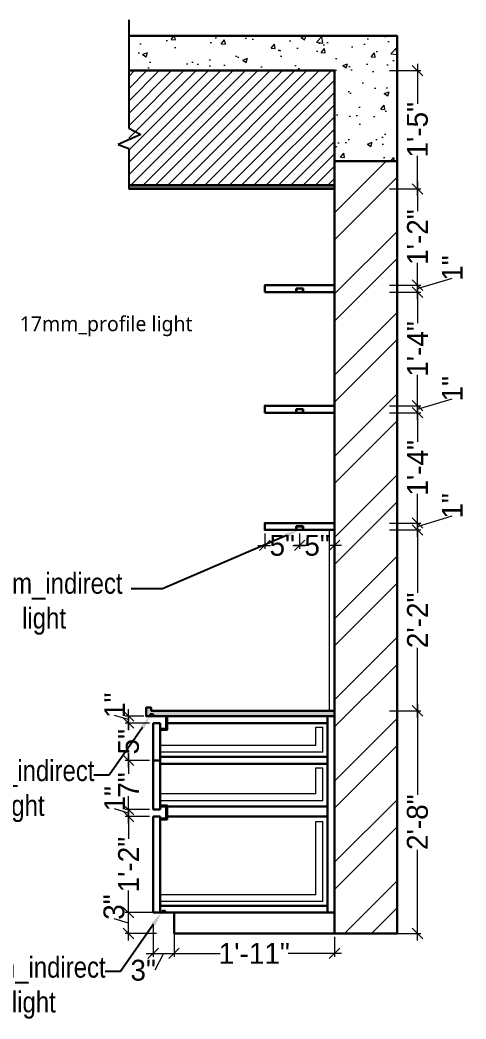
# Model space of a CAD drawing. Header units: millimetres. Extents: x 56222 to 3066687, y -650199 to -121287.
# Drawn here: x 139995.7 to 140059.7, y -185325.5 to -185182 of the extents above; entities that cross this region are included whole.
import ezdxf
from ezdxf import colors
from ezdxf.entities.mleader import LeaderData, LeaderLine
from ezdxf.math import Vec2, Vec3

# ---------------------------------------------------------------- set-up
doc = ezdxf.new("R2010")
doc.units = ezdxf.units.MM
doc.header["$MEASUREMENT"] = 0
doc.header["$PDMODE"] = 35
doc.linetypes.add('DASHED', pattern=[0.75, 0.5, -0.25])
doc.layers.get('Defpoints').update_dxf_attribs({"color": 220})
for name, color, linetype, lineweight in [('FURNITURE', 32, 'Continuous', 9), ('furniture dimensions', 1, 'DASHED', 0), ('GF FALSE CEILING', 6, 'Continuous', 35), ('hatch-wall', 8, 'Continuous', 9), ('SECTION ( SLAB PLine )', 104, 'Continuous', 30), ('Text', 7, 'Continuous', 15), ('wall', 7, 'Continuous', 30), ('XX~SLAB ( BEAM )~ ( DIM )', 7, 'Continuous', 9)]:
    doc.layers.add(name, color=color, linetype=linetype, lineweight=lineweight)
doc.styles.add('century g', font='GOTHIC.TTF')
doc.styles.get("Standard").update_dxf_attribs({"font": 'arial.ttf', "height": 6})
doc.styles.add('style4', font='ARIALN.TTF')
doc.dimstyles.new('Archana', dxfattribs={"dimtxt": 2, "dimasz": 0.75, "dimexe": 0.5, "dimexo": 0.5, "dimgap": 0, "dimtad": 0, "dimzin": 0, "dimdsep": 46, "dimlunit": 4, "dimtxsty": 'century g', "dimblk": 'OBLIQUE', "dimcen": 0, "dimdle": 1, "dimclrd": 256, "dimclre": 256, "dimclrt": 256, "dimadec": 0, "dimazin": 0, "dimtfac": 1, "dimtofl": 0, "dimtmove": 1, "dimatfit": 3, "dimfxl": 1, "dimfxlon": 1, "dimtolj": 1, "dimtzin": 0, "dimlwd": -1, "dimlwe": -1, "dimarcsym": 0})

# ---------------------------------------------------------------- blocks, each defined once
blk = doc.blocks.new('_Oblique')
at = {"layer": 'wall', "color": 0, "lineweight": -2}
blk.add_line((-0.5, -0.5), (0.5, 0.5), dxfattribs=at)
blk = doc.blocks.new('*D370')
at = {"layer": 'Defpoints', "color": 0, "linetype": 'Continuous', "lineweight": 30, "transparency": 16777216}
for p in [(140040.85, -185281.26), (140052.77, -185281.26), (140040.85, -185313.26)]:
    blk.add_point(p, dxfattribs=at)
at = {"layer": 'furniture dimensions', "color": 5, "linetype": 'Continuous', "transparency": 16777216}
for p, q in [((140052.77, -185280.26), (140052.77, -185293.31)), ((140048.77, -185281.26), (140053.27, -185281.26)), ((140052.77, -185314.26), (140052.77, -185301.22))]:
    blk.add_line(p, q, dxfattribs=at)
at = {"layer": 'furniture dimensions', "color": 5, "linetype": 'ByBlock', "transparency": 16777216}
blk.add_line((140048.77, -185313.26), (140053.27, -185313.26), dxfattribs=at)
at = {"layer": 'furniture dimensions', "color": 5, "linetype": 'Continuous', "transparency": 16777216, "xscale": 1.5, "yscale": 1.5, "zscale": 1.5}
for p, rotation in [((140052.77, -185281.26), 90), ((140052.77, -185313.26), 270)]:
    blk.add_blockref('_Oblique', p, dxfattribs=dict(at, rotation=rotation))
at = {"layer": 'furniture dimensions', "linetype": 'Continuous', "lineweight": 0, "transparency": 16777216, "insert": (140052.77, -185297.26), "char_height": 3, "attachment_point": 5, "rotation": 90, "style": 'century g'}
blk.add_mtext('\\A1;2\'-8"', dxfattribs=at)
blk = doc.blocks.new('*D371')
at = {"layer": 'Defpoints', "color": 0, "linetype": 'Continuous', "lineweight": 30, "transparency": 16777216}
for p in [(140040.85, -185255.26), (140052.77, -185255.26), (140040.85, -185281.26)]:
    blk.add_point(p, dxfattribs=at)
at = {"layer": 'furniture dimensions', "color": 5, "linetype": 'Continuous', "transparency": 16777216}
for p, q in [((140052.77, -185254.26), (140052.77, -185264.31)), ((140048.77, -185255.26), (140053.27, -185255.26)), ((140052.77, -185282.26), (140052.77, -185272.22))]:
    blk.add_line(p, q, dxfattribs=at)
at = {"layer": 'furniture dimensions', "color": 5, "linetype": 'ByBlock', "transparency": 16777216}
blk.add_line((140048.77, -185281.26), (140053.27, -185281.26), dxfattribs=at)
at = {"layer": 'furniture dimensions', "color": 5, "linetype": 'Continuous', "transparency": 16777216, "xscale": 1.5, "yscale": 1.5, "zscale": 1.5}
for p, rotation in [((140052.77, -185255.26), 90), ((140052.77, -185281.26), 270)]:
    blk.add_blockref('_Oblique', p, dxfattribs=dict(at, rotation=rotation))
at = {"layer": 'furniture dimensions', "linetype": 'Continuous', "lineweight": 0, "transparency": 16777216, "insert": (140052.77, -185268.26), "char_height": 3, "attachment_point": 5, "rotation": 90, "style": 'century g'}
blk.add_mtext('\\A1;2\'-2"', dxfattribs=at)
blk = doc.blocks.new('*D372')
at = {"layer": 'Defpoints', "color": 0, "linetype": 'Continuous', "lineweight": 30, "transparency": 16777216}
for p in [(140040.85, -185238.42), (140052.77, -185238.42), (140040.85, -185254.27)]:
    blk.add_point(p, dxfattribs=at)
at = {"layer": 'furniture dimensions', "color": 5, "linetype": 'Continuous', "transparency": 16777216}
for p, q in [((140048.77, -185238.42), (140053.27, -185238.42)), ((140052.77, -185237.42), (140052.77, -185242.62)), ((140052.77, -185255.27), (140052.77, -185250.07))]:
    blk.add_line(p, q, dxfattribs=at)
at = {"layer": 'furniture dimensions', "color": 5, "linetype": 'ByBlock', "transparency": 16777216}
blk.add_line((140048.77, -185254.27), (140053.27, -185254.27), dxfattribs=at)
at = {"layer": 'furniture dimensions', "color": 5, "linetype": 'Continuous', "transparency": 16777216, "xscale": 1.5, "yscale": 1.5, "zscale": 1.5}
for p, rotation in [((140052.77, -185238.42), 90), ((140052.77, -185254.27), 270)]:
    blk.add_blockref('_Oblique', p, dxfattribs=dict(at, rotation=rotation))
at = {"layer": 'furniture dimensions', "linetype": 'Continuous', "lineweight": 0, "transparency": 16777216, "insert": (140052.77, -185246.34), "char_height": 3, "attachment_point": 5, "rotation": 90, "style": 'century g'}
blk.add_mtext('\\A1;1\'-4"', dxfattribs=at)
blk = doc.blocks.new('*D367')
at = {"layer": 'Defpoints', "color": 0, "linetype": 'Continuous', "lineweight": 30, "transparency": 16777216}
for p in [(140039.85, -185237.42), (140039.85, -185238.42), (140052.77, -185237.42)]:
    blk.add_point(p, dxfattribs=at)
at = {"layer": 'furniture dimensions', "color": 5, "linetype": 'Continuous', "transparency": 16777216}
for p, q in [((140052.77, -185239.42), (140052.77, -185236.42)), ((140052.77, -185237.92), (140057.77, -185236.42)), ((140048.77, -185237.42), (140053.27, -185237.42))]:
    blk.add_line(p, q, dxfattribs=at)
at = {"layer": 'furniture dimensions', "color": 5, "linetype": 'ByBlock', "transparency": 16777216}
blk.add_line((140048.77, -185238.42), (140053.27, -185238.42), dxfattribs=at)
at = {"layer": 'furniture dimensions', "color": 5, "linetype": 'Continuous', "transparency": 16777216, "xscale": 1.5, "yscale": 1.5, "zscale": 1.5}
for p, rotation in [((140052.77, -185237.42), 90), ((140052.77, -185238.42), 270)]:
    blk.add_blockref('_Oblique', p, dxfattribs=dict(at, rotation=rotation))
at = {"layer": 'furniture dimensions', "linetype": 'Continuous', "lineweight": 0, "transparency": 16777216, "insert": (140057.77, -185234.97), "char_height": 3, "attachment_point": 5, "rotation": 90, "style": 'century g'}
blk.add_mtext('\\A1;1"', dxfattribs=at)
blk = doc.blocks.new('*D368')
at = {"layer": 'Defpoints', "color": 0, "linetype": 'Continuous', "lineweight": 30, "transparency": 16777216}
for p in [(140039.85, -185221.09), (140052.77, -185221.09), (140039.85, -185237.42)]:
    blk.add_point(p, dxfattribs=at)
at = {"layer": 'furniture dimensions', "color": 5, "linetype": 'Continuous', "transparency": 16777216}
for p, q in [((140048.77, -185221.09), (140053.27, -185221.09)), ((140052.77, -185220.09), (140052.77, -185225.54)), ((140052.77, -185238.42), (140052.77, -185232.98))]:
    blk.add_line(p, q, dxfattribs=at)
at = {"layer": 'furniture dimensions', "color": 5, "linetype": 'ByBlock', "transparency": 16777216}
blk.add_line((140048.77, -185237.42), (140053.27, -185237.42), dxfattribs=at)
at = {"layer": 'furniture dimensions', "color": 5, "linetype": 'Continuous', "transparency": 16777216, "xscale": 1.5, "yscale": 1.5, "zscale": 1.5}
for p, rotation in [((140052.77, -185221.09), 90), ((140052.77, -185237.42), 270)]:
    blk.add_blockref('_Oblique', p, dxfattribs=dict(at, rotation=rotation))
at = {"layer": 'furniture dimensions', "linetype": 'Continuous', "lineweight": 0, "transparency": 16777216, "insert": (140052.77, -185229.26), "char_height": 3, "attachment_point": 5, "rotation": 90, "style": 'century g'}
blk.add_mtext('\\A1;1\'-4"', dxfattribs=at)
blk = doc.blocks.new('*D369')
at = {"layer": 'Defpoints', "color": 0, "linetype": 'Continuous', "lineweight": 30, "transparency": 16777216}
for p in [(140040.85, -185189.26), (140052.77, -185189.26), (140040.85, -185206.26)]:
    blk.add_point(p, dxfattribs=at)
at = {"layer": 'furniture dimensions', "color": 5, "linetype": 'Continuous', "transparency": 16777216}
for p, q in [((140052.77, -185188.26), (140052.77, -185194.04)), ((140048.77, -185189.26), (140053.27, -185189.26)), ((140052.77, -185207.26), (140052.77, -185201.49))]:
    blk.add_line(p, q, dxfattribs=at)
at = {"layer": 'furniture dimensions', "color": 5, "linetype": 'ByBlock', "transparency": 16777216}
blk.add_line((140048.77, -185206.26), (140053.27, -185206.26), dxfattribs=at)
at = {"layer": 'furniture dimensions', "color": 5, "linetype": 'Continuous', "transparency": 16777216, "xscale": 1.5, "yscale": 1.5, "zscale": 1.5}
for p, rotation in [((140052.77, -185189.26), 90), ((140052.77, -185206.26), 270)]:
    blk.add_blockref('_Oblique', p, dxfattribs=dict(at, rotation=rotation))
at = {"layer": 'furniture dimensions', "linetype": 'Continuous', "lineweight": 0, "transparency": 16777216, "insert": (140052.77, -185197.76), "char_height": 3, "attachment_point": 5, "rotation": 90, "style": 'century g'}
blk.add_mtext('\\A1;1\'-5"', dxfattribs=at)
blk = doc.blocks.new('*D373')
at = {"layer": 'Defpoints', "color": 0, "linetype": 'Continuous', "lineweight": 30, "transparency": 16777216}
for p in [(140011.28, -185310.26), (140017.81, -185310.26), (140017.81, -185313.26)]:
    blk.add_point(p, dxfattribs=at)
at = {"layer": 'furniture dimensions', "color": 5, "linetype": 'Continuous', "transparency": 16777216}
for p, q in [((140015.28, -185310.26), (140010.78, -185310.26)), ((140011.28, -185314.26), (140011.28, -185309.26)), ((140011.28, -185311.76), (140009.2, -185311.14))]:
    blk.add_line(p, q, dxfattribs=at)
at = {"layer": 'furniture dimensions', "color": 5, "linetype": 'ByBlock', "transparency": 16777216}
blk.add_line((140015.28, -185313.26), (140010.78, -185313.26), dxfattribs=at)
at = {"layer": 'furniture dimensions', "color": 5, "linetype": 'Continuous', "transparency": 16777216, "xscale": 1.5, "yscale": 1.5, "zscale": 1.5}
for p, rotation in [((140011.28, -185310.26), 90), ((140011.28, -185313.26), 270)]:
    blk.add_blockref('_Oblique', p, dxfattribs=dict(at, rotation=rotation))
at = {"layer": 'furniture dimensions', "linetype": 'Continuous', "lineweight": 0, "transparency": 16777216, "insert": (140009.2, -185309.46), "char_height": 3, "attachment_point": 5, "rotation": 90, "style": 'century g'}
blk.add_mtext('\\A1;3"', dxfattribs=at)
blk = doc.blocks.new('*D374')
at = {"layer": 'Defpoints', "color": 0, "linetype": 'Continuous', "lineweight": 30, "transparency": 16777216}
for p in [(140011.28, -185296.45), (140014.81, -185296.45), (140014.81, -185310.26)]:
    blk.add_point(p, dxfattribs=at)
at = {"layer": 'furniture dimensions', "color": 5, "linetype": 'Continuous', "transparency": 16777216}
for p, q in [((140011.28, -185295.45), (140011.28, -185299.64)), ((140014.31, -185296.45), (140010.78, -185296.45)), ((140011.28, -185311.26), (140011.28, -185307.08))]:
    blk.add_line(p, q, dxfattribs=at)
at = {"layer": 'furniture dimensions', "color": 5, "linetype": 'ByBlock', "transparency": 16777216}
blk.add_line((140014.31, -185310.26), (140010.78, -185310.26), dxfattribs=at)
at = {"layer": 'furniture dimensions', "color": 5, "linetype": 'Continuous', "transparency": 16777216, "xscale": 1.5, "yscale": 1.5, "zscale": 1.5}
for p, rotation in [((140011.28, -185296.45), 90), ((140011.28, -185310.26), 270)]:
    blk.add_blockref('_Oblique', p, dxfattribs=dict(at, rotation=rotation))
at = {"layer": 'furniture dimensions', "linetype": 'Continuous', "lineweight": 0, "transparency": 16777216, "insert": (140011.28, -185303.36), "char_height": 3, "attachment_point": 5, "rotation": 90, "style": 'century g'}
blk.add_mtext('\\A1;1\'-2"', dxfattribs=at)
blk = doc.blocks.new('*D375')
at = {"layer": 'Defpoints', "color": 0, "linetype": 'Continuous', "lineweight": 30, "transparency": 16777216}
for p in [(140011.28, -185295.45), (140014.81, -185295.45), (140014.81, -185296.45)]:
    blk.add_point(p, dxfattribs=at)
at = {"layer": 'furniture dimensions', "color": 5, "linetype": 'Continuous', "transparency": 16777216}
for p, q in [((140011.28, -185297.45), (140011.28, -185294.45)), ((140011.28, -185295.95), (140009.28, -185295.35)), ((140014.31, -185295.45), (140010.78, -185295.45))]:
    blk.add_line(p, q, dxfattribs=at)
at = {"layer": 'furniture dimensions', "color": 5, "linetype": 'ByBlock', "transparency": 16777216}
blk.add_line((140014.31, -185296.45), (140010.78, -185296.45), dxfattribs=at)
at = {"layer": 'furniture dimensions', "color": 5, "linetype": 'Continuous', "transparency": 16777216, "xscale": 1.5, "yscale": 1.5, "zscale": 1.5}
for p, rotation in [((140011.28, -185295.45), 90), ((140011.28, -185296.45), 270)]:
    blk.add_blockref('_Oblique', p, dxfattribs=dict(at, rotation=rotation))
at = {"layer": 'furniture dimensions', "linetype": 'Continuous', "lineweight": 0, "transparency": 16777216, "insert": (140009.28, -185293.9), "char_height": 3, "attachment_point": 5, "rotation": 90, "style": 'century g'}
blk.add_mtext('\\A1;1"', dxfattribs=at)
blk = doc.blocks.new('*D376')
at = {"layer": 'Defpoints', "color": 0, "linetype": 'Continuous', "lineweight": 30, "transparency": 16777216}
for p in [(140011.28, -185288.38), (140014.81, -185288.38), (140014.81, -185295.45)]:
    blk.add_point(p, dxfattribs=at)
at = {"layer": 'furniture dimensions', "color": 5, "linetype": 'Continuous', "transparency": 16777216}
for p, q in [((140011.28, -185287.38), (140011.28, -185290.31)), ((140014.31, -185288.38), (140010.78, -185288.38)), ((140011.28, -185296.45), (140011.28, -185293.52))]:
    blk.add_line(p, q, dxfattribs=at)
at = {"layer": 'furniture dimensions', "color": 5, "linetype": 'ByBlock', "transparency": 16777216}
blk.add_line((140014.31, -185295.45), (140010.78, -185295.45), dxfattribs=at)
at = {"layer": 'furniture dimensions', "color": 5, "linetype": 'Continuous', "transparency": 16777216, "xscale": 1.5, "yscale": 1.5, "zscale": 1.5}
for p, rotation in [((140011.28, -185288.38), 90), ((140011.28, -185295.45), 270)]:
    blk.add_blockref('_Oblique', p, dxfattribs=dict(at, rotation=rotation))
at = {"layer": 'furniture dimensions', "linetype": 'Continuous', "lineweight": 0, "transparency": 16777216, "insert": (140011.28, -185291.92), "char_height": 3, "attachment_point": 5, "rotation": 90, "style": 'century g'}
blk.add_mtext('\\A1;7"', dxfattribs=at)
blk = doc.blocks.new('*D377')
at = {"layer": 'Defpoints', "color": 0, "linetype": 'Continuous', "lineweight": 30, "transparency": 16777216}
for p in [(140011.28, -185283.01), (140014.81, -185283.01), (140014.81, -185288.38)]:
    blk.add_point(p, dxfattribs=at)
at = {"layer": 'furniture dimensions', "color": 5, "linetype": 'Continuous', "transparency": 16777216}
for p, q in [((140014.31, -185283.01), (140010.78, -185283.01)), ((140011.28, -185282.01), (140011.28, -185284.03)), ((140011.28, -185289.38), (140011.28, -185287.36))]:
    blk.add_line(p, q, dxfattribs=at)
at = {"layer": 'furniture dimensions', "color": 5, "linetype": 'ByBlock', "transparency": 16777216}
blk.add_line((140014.31, -185288.38), (140010.78, -185288.38), dxfattribs=at)
at = {"layer": 'furniture dimensions', "color": 5, "linetype": 'Continuous', "transparency": 16777216, "xscale": 1.5, "yscale": 1.5, "zscale": 1.5}
for p, rotation in [((140011.28, -185283.01), 90), ((140011.28, -185288.38), 270)]:
    blk.add_blockref('_Oblique', p, dxfattribs=dict(at, rotation=rotation))
at = {"layer": 'furniture dimensions', "linetype": 'Continuous', "lineweight": 0, "transparency": 16777216, "insert": (140011.28, -185285.7), "char_height": 3, "attachment_point": 5, "rotation": 90, "style": 'century g'}
blk.add_mtext('\\A1;5"', dxfattribs=at)
blk = doc.blocks.new('*D378')
at = {"layer": 'Defpoints', "color": 0, "linetype": 'Continuous', "lineweight": 30, "transparency": 16777216}
for p in [(140011.28, -185282.01), (140013.99, -185282.01), (140014.81, -185283.01)]:
    blk.add_point(p, dxfattribs=at)
at = {"layer": 'furniture dimensions', "color": 5, "linetype": 'Continuous', "transparency": 16777216}
for p, q in [((140011.28, -185284.01), (140011.28, -185281.01)), ((140011.28, -185282.51), (140009.28, -185281.91)), ((140013.49, -185282.01), (140010.78, -185282.01))]:
    blk.add_line(p, q, dxfattribs=at)
at = {"layer": 'furniture dimensions', "color": 5, "linetype": 'ByBlock', "transparency": 16777216}
blk.add_line((140014.31, -185283.01), (140010.78, -185283.01), dxfattribs=at)
at = {"layer": 'furniture dimensions', "color": 5, "linetype": 'Continuous', "transparency": 16777216, "xscale": 1.5, "yscale": 1.5, "zscale": 1.5}
for p, rotation in [((140011.28, -185282.01), 90), ((140011.28, -185283.01), 270)]:
    blk.add_blockref('_Oblique', p, dxfattribs=dict(at, rotation=rotation))
at = {"layer": 'furniture dimensions', "linetype": 'Continuous', "lineweight": 0, "transparency": 16777216, "insert": (140009.28, -185280.46), "char_height": 3, "attachment_point": 5, "rotation": 90, "style": 'century g'}
blk.add_mtext('\\A1;1"', dxfattribs=at)
blk = doc.blocks.new('*D393')
at = {"layer": 'Defpoints', "color": 0, "linetype": 'Continuous', "lineweight": 30, "transparency": 16777216}
for p in [(140030.85, -185255.26), (140035.85, -185255.26), (140035.85, -185257.49)]:
    blk.add_point(p, dxfattribs=at)
at = {"layer": 'furniture dimensions', "color": 5, "linetype": 'ByBlock', "transparency": 16777216}
blk.add_line((140030.85, -185255.76), (140030.85, -185257.99), dxfattribs=at)
at = {"layer": 'furniture dimensions', "color": 5, "linetype": 'Continuous', "transparency": 16777216}
for p, q in [((140035.85, -185255.76), (140035.85, -185257.99)), ((140029.85, -185257.49), (140031.68, -185257.49)), ((140036.85, -185257.49), (140035.02, -185257.49))]:
    blk.add_line(p, q, dxfattribs=at)
at = {"layer": 'furniture dimensions', "color": 5, "linetype": 'Continuous', "transparency": 16777216, "xscale": 1.5, "yscale": 1.5, "zscale": 1.5, "rotation": 180}
blk.add_blockref('_Oblique', (140030.85, -185257.49), dxfattribs=at)
at = {"layer": 'furniture dimensions', "color": 5, "linetype": 'Continuous', "transparency": 16777216, "xscale": 1.5, "yscale": 1.5, "zscale": 1.5}
blk.add_blockref('_Oblique', (140035.85, -185257.49), dxfattribs=at)
at = {"layer": 'furniture dimensions', "linetype": 'Continuous', "lineweight": 0, "transparency": 16777216, "insert": (140033.35, -185257.49), "char_height": 3, "attachment_point": 5, "style": 'century g'}
blk.add_mtext('\\A1;5"', dxfattribs=at)
blk = doc.blocks.new('*D394')
at = {"layer": 'Defpoints', "color": 0, "linetype": 'Continuous', "lineweight": 30, "transparency": 16777216}
for p in [(140035.85, -185255.26), (140040.85, -185255.26), (140040.85, -185257.49)]:
    blk.add_point(p, dxfattribs=at)
at = {"layer": 'furniture dimensions', "color": 5, "linetype": 'ByBlock', "transparency": 16777216}
blk.add_line((140035.85, -185255.76), (140035.85, -185257.99), dxfattribs=at)
at = {"layer": 'furniture dimensions', "color": 5, "linetype": 'Continuous', "transparency": 16777216}
for p, q in [((140040.85, -185255.76), (140040.85, -185257.99)), ((140034.85, -185257.49), (140036.68, -185257.49)), ((140041.85, -185257.49), (140040.02, -185257.49))]:
    blk.add_line(p, q, dxfattribs=at)
at = {"layer": 'furniture dimensions', "color": 5, "linetype": 'Continuous', "transparency": 16777216, "xscale": 1.5, "yscale": 1.5, "zscale": 1.5, "rotation": 180}
blk.add_blockref('_Oblique', (140035.85, -185257.49), dxfattribs=at)
at = {"layer": 'furniture dimensions', "color": 5, "linetype": 'Continuous', "transparency": 16777216, "xscale": 1.5, "yscale": 1.5, "zscale": 1.5}
blk.add_blockref('_Oblique', (140040.85, -185257.49), dxfattribs=at)
at = {"layer": 'furniture dimensions', "linetype": 'Continuous', "lineweight": 0, "transparency": 16777216, "insert": (140038.35, -185257.49), "char_height": 3, "attachment_point": 5, "style": 'century g'}
blk.add_mtext('\\A1;5"', dxfattribs=at)
blk = doc.blocks.new('*D514')
at = {"layer": 'Defpoints', "color": 0, "linetype": 'Continuous', "lineweight": 30, "transparency": 16777216}
for p in [(140039.85, -185220.09), (140039.85, -185221.09), (140052.77, -185220.09)]:
    blk.add_point(p, dxfattribs=at)
at = {"layer": 'furniture dimensions', "color": 5, "linetype": 'Continuous', "transparency": 16777216}
for p, q in [((140052.77, -185222.09), (140052.77, -185219.09)), ((140052.77, -185220.59), (140057.77, -185219.09)), ((140048.77, -185220.09), (140053.27, -185220.09))]:
    blk.add_line(p, q, dxfattribs=at)
at = {"layer": 'furniture dimensions', "color": 5, "linetype": 'ByBlock', "transparency": 16777216}
blk.add_line((140048.77, -185221.09), (140053.27, -185221.09), dxfattribs=at)
at = {"layer": 'furniture dimensions', "color": 5, "linetype": 'Continuous', "transparency": 16777216, "xscale": 1.5, "yscale": 1.5, "zscale": 1.5}
for p, rotation in [((140052.77, -185220.09), 90), ((140052.77, -185221.09), 270)]:
    blk.add_blockref('_Oblique', p, dxfattribs=dict(at, rotation=rotation))
at = {"layer": 'furniture dimensions', "linetype": 'Continuous', "lineweight": 0, "transparency": 16777216, "insert": (140057.77, -185217.63), "char_height": 3, "attachment_point": 5, "rotation": 90, "style": 'century g'}
blk.add_mtext('\\A1;1"', dxfattribs=at)
blk = doc.blocks.new('*D515')
at = {"layer": 'Defpoints', "color": 0, "linetype": 'Continuous', "lineweight": 30, "transparency": 16777216}
for p in [(140040.85, -185206.26), (140052.77, -185206.26), (140040.85, -185220.09)]:
    blk.add_point(p, dxfattribs=at)
at = {"layer": 'furniture dimensions', "color": 5, "linetype": 'Continuous', "transparency": 16777216}
for p, q in [((140052.77, -185205.26), (140052.77, -185209.46)), ((140048.77, -185206.26), (140053.27, -185206.26)), ((140052.77, -185221.09), (140052.77, -185216.9))]:
    blk.add_line(p, q, dxfattribs=at)
at = {"layer": 'furniture dimensions', "color": 5, "linetype": 'ByBlock', "transparency": 16777216}
blk.add_line((140048.77, -185220.09), (140053.27, -185220.09), dxfattribs=at)
at = {"layer": 'furniture dimensions', "color": 5, "linetype": 'Continuous', "transparency": 16777216, "xscale": 1.5, "yscale": 1.5, "zscale": 1.5}
for p, rotation in [((140052.77, -185206.26), 90), ((140052.77, -185220.09), 270)]:
    blk.add_blockref('_Oblique', p, dxfattribs=dict(at, rotation=rotation))
at = {"layer": 'furniture dimensions', "linetype": 'Continuous', "lineweight": 0, "transparency": 16777216, "insert": (140052.77, -185213.18), "char_height": 3, "attachment_point": 5, "rotation": 90, "style": 'century g'}
blk.add_mtext('\\A1;1\'-2"', dxfattribs=at)
blk = doc.blocks.new('*D516')
at = {"layer": 'Defpoints', "color": 0, "linetype": 'Continuous', "lineweight": 30, "transparency": 16777216}
for p in [(140040.85, -185254.27), (140052.77, -185254.27), (140040.85, -185255.26)]:
    blk.add_point(p, dxfattribs=at)
at = {"layer": 'furniture dimensions', "color": 5, "linetype": 'Continuous', "transparency": 16777216}
for p, q in [((140048.77, -185254.27), (140053.27, -185254.27)), ((140052.77, -185254.76), (140057.77, -185253.26)), ((140052.77, -185256.26), (140052.77, -185253.27))]:
    blk.add_line(p, q, dxfattribs=at)
at = {"layer": 'furniture dimensions', "color": 5, "linetype": 'ByBlock', "transparency": 16777216}
blk.add_line((140048.77, -185255.26), (140053.27, -185255.26), dxfattribs=at)
at = {"layer": 'furniture dimensions', "color": 5, "linetype": 'Continuous', "transparency": 16777216, "xscale": 1.5, "yscale": 1.5, "zscale": 1.5}
for p, rotation in [((140052.77, -185254.27), 90), ((140052.77, -185255.26), 270)]:
    blk.add_blockref('_Oblique', p, dxfattribs=dict(at, rotation=rotation))
at = {"layer": 'furniture dimensions', "linetype": 'Continuous', "lineweight": 0, "transparency": 16777216, "insert": (140057.77, -185251.81), "char_height": 3, "attachment_point": 5, "rotation": 90, "style": 'century g'}
blk.add_mtext('\\A1;1"', dxfattribs=at)
blk = doc.blocks.new('*D517')
at = {"layer": 'Defpoints', "color": 0, "linetype": 'Continuous', "lineweight": 30, "transparency": 16777216}
for p in [(140014.81, -185310.26), (140017.81, -185310.26), (140017.81, -185316.11)]:
    blk.add_point(p, dxfattribs=at)
at = {"layer": 'furniture dimensions', "color": 5, "linetype": 'ByBlock', "transparency": 16777216}
blk.add_line((140014.81, -185312.11), (140014.81, -185316.61), dxfattribs=at)
at = {"layer": 'furniture dimensions', "color": 5, "linetype": 'Continuous', "transparency": 16777216}
for p, q in [((140017.81, -185312.11), (140017.81, -185316.61)), ((140013.81, -185316.11), (140018.81, -185316.11)), ((140016.31, -185316.11), (140015.06, -185318.55))]:
    blk.add_line(p, q, dxfattribs=at)
at = {"layer": 'furniture dimensions', "color": 5, "linetype": 'Continuous', "transparency": 16777216, "xscale": 1.5, "yscale": 1.5, "zscale": 1.5, "rotation": 180}
blk.add_blockref('_Oblique', (140014.81, -185316.11), dxfattribs=at)
at = {"layer": 'furniture dimensions', "color": 5, "linetype": 'Continuous', "transparency": 16777216, "xscale": 1.5, "yscale": 1.5, "zscale": 1.5}
blk.add_blockref('_Oblique', (140017.81, -185316.11), dxfattribs=at)
at = {"layer": 'furniture dimensions', "linetype": 'Continuous', "lineweight": 0, "transparency": 16777216, "insert": (140013.38, -185318.55), "char_height": 3, "attachment_point": 5, "style": 'century g'}
blk.add_mtext('\\A1;3"', dxfattribs=at)
blk = doc.blocks.new('*D518')
at = {"layer": 'Defpoints', "color": 0, "linetype": 'Continuous', "lineweight": 30, "transparency": 16777216}
for p in [(140017.81, -185313.26), (140040.85, -185313.26), (140040.85, -185316.11)]:
    blk.add_point(p, dxfattribs=at)
at = {"layer": 'furniture dimensions', "color": 5, "linetype": 'ByBlock', "transparency": 16777216}
blk.add_line((140017.81, -185313.76), (140017.81, -185316.61), dxfattribs=at)
at = {"layer": 'furniture dimensions', "color": 5, "linetype": 'Continuous', "transparency": 16777216}
for p, q in [((140040.85, -185313.76), (140040.85, -185316.61)), ((140016.81, -185316.11), (140024.45, -185316.11)), ((140041.85, -185316.11), (140034.2, -185316.11))]:
    blk.add_line(p, q, dxfattribs=at)
at = {"layer": 'furniture dimensions', "color": 5, "linetype": 'Continuous', "transparency": 16777216, "xscale": 1.5, "yscale": 1.5, "zscale": 1.5, "rotation": 180}
blk.add_blockref('_Oblique', (140017.81, -185316.11), dxfattribs=at)
at = {"layer": 'furniture dimensions', "color": 5, "linetype": 'Continuous', "transparency": 16777216, "xscale": 1.5, "yscale": 1.5, "zscale": 1.5}
blk.add_blockref('_Oblique', (140040.85, -185316.11), dxfattribs=at)
at = {"layer": 'furniture dimensions', "linetype": 'Continuous', "lineweight": 0, "transparency": 16777216, "insert": (140029.33, -185316.11), "char_height": 3, "attachment_point": 5, "style": 'century g'}
blk.add_mtext('\\A1;1\'-11"', dxfattribs=at)

msp = doc.modelspace()

# ---------------------------------------------------------------- hatches: boundary and pattern name
at = {"layer": 'FURNITURE', "lineweight": 20, "true_color": 0x636466}
h = msp.add_hatch(dxfattribs=at)
h.set_pattern_fill('AR-CONC', color=251)
h.set_pattern_definition([(50, (10862.9624, -203738.9746), (7.17260183, -0.62752135), [0.75, -8.25]), (355, (10862.9624, -203738.975), (-1.38751334, 7.52192134), [0.6, -6.6]), (100.4514445, (10863.56, -203739.027), (5.78508847, 6.8943999), [0.6374019, -7.0114211]), (46.1842, (10862.962, -203736.975), (10.6724133, -1.6551928), [1.125, -12.375]), (96.6356355, (10863.852, -203737.113), (9.34661946, 9.741186), [0.9561034, -10.5171376]), (351.184164, (10862.962, -203736.975), (9.34661945, 9.741186), [0.9, -9.9]), (21, (10863.9624, -203737.4746), (5.96907052, -4.0261889), [0.75, -8.25]), (326, (10863.9624, -203737.475), (2.4331533, 7.25150045), [0.6, -6.6]), (71.451445, (10864.46, -203737.81), (8.40222377, 3.22531153), [0.6374019, -7.0114211]), (37.5, (10862.9624, -203738.9746), (0.121598553, 3.32893854), [0, -6.52, 0, -6.7, 0, -6.625]), (7.5, (10862.9624, -203738.9746), (2.63069537, 3.94411712), [0, -3.82, 0, -6.37, 0, -2.525]), (327.5, (10860.7324, -203738.9746), (5.33822436, -0.22554872), [0, -2.5, 0, -7.8, 0, -10.35]), (317.5, (10859.7324, -203738.9746), (5.8318617, 1.00104982), [0, -3.25, 0, -5.18, 0, -7.35])])
h.paths.add_polyline_path([(139892.32, -185216.26), (139896.85, -185216.26), (139896.85, -185216.3)])
h.paths.add_polyline_path([(140011.3, -185189.26), (140011.29, -185184.26), (140049.85, -185184.26), (140049.85, -185202.26), (140040.85, -185202.26), (140040.86, -185189.27)])
at = {"layer": 'furniture dimensions', "lineweight": 30, "true_color": 0x939598}
h = msp.add_hatch(color=252, dxfattribs=at)
h.dxf.hatch_style = 1
edge = h.paths.add_edge_path()
edge.add_line((140040.85, -185281.26), (140014.53, -185281.26))
edge.add_line((140014.53, -185281.26), (140014.53, -185280.86))
edge.add_arc((140014.43, -185280.86), 0.1, 0, 90.1704)
edge.add_line((140014.43, -185280.76), (140013.91, -185280.76))
edge.add_arc((140013.91, -185280.86), 0.1, 90.4247, 180)
edge.add_line((140013.81, -185280.86), (140013.81, -185282.01))
edge.add_line((140013.81, -185282.01), (140014.06, -185282.01))
edge.add_line((140014.06, -185282.01), (140014.19, -185282.01))
edge.add_line((140014.19, -185282.01), (140014.39, -185282.01))
edge.add_line((140014.39, -185282.01), (140014.39, -185281.75))
edge.add_line((140014.39, -185281.75), (140014.82, -185281.75))
edge.add_line((140014.82, -185281.75), (140014.82, -185282.01))
edge.add_line((140014.82, -185282.01), (140015.76, -185282.01))
edge.add_line((140015.76, -185282.01), (140040.85, -185282.01))
edge.add_line((140040.85, -185282.01), (140040.85, -185281.26))
at = {"layer": 'GF FALSE CEILING', "lineweight": 9}
h = msp.add_hatch(dxfattribs=at)
h.set_pattern_fill('ANSI31', color=256, scale=10)
h.set_pattern_definition([(45, (12053.254, -202132.3956), (-0.883883476, 0.883883476), [])])
h.paths.add_polyline_path([(140011.31, -185189.26), (140040.85, -185189.26), (140040.85, -185205.76), (140011.31, -185205.76)])
at = {"layer": 'hatch-wall', "lineweight": 0}
h = msp.add_hatch(dxfattribs=at)
h.set_pattern_fill('ANSI32', color=256, scale=22)
h.set_pattern_definition([(45, (-14.556, -553.528), (-5.83363094, 5.83363094), []), (45, (-10.667, -553.528), (-5.83363094, 5.83363094), [])])
h.paths.add_polyline_path([(140040.85, -185202.26), (140049.85, -185202.26), (140049.85, -185313.26), (140040.85, -185313.26)])

# ---------------------------------------------------------------- linework, layer by layer
at = {"layer": 'FURNITURE', "linetype": 'ByBlock', "lineweight": -3}
for p, q in [((140011.31, -185181.98, 0.13), (140011.31, -185197.51, 0.13)), ((140013.04, -185198.42, 0.13), (140009.8, -185199.88, 0.13)), ((140011.31, -185197.51, 0.13), (140013.04, -185198.42, 0.13)), ((140009.8, -185199.88, 0.13), (140011.31, -185200.45, 0.13)), ((140011.31, -185200.45, 0.13), (140011.31, -185206.26, 0.13)), ((140040.85, -185207.26, 0.13), (140040.85, -185211.27, 0.13))]:
    msp.add_line(p, q, dxfattribs=at)
at = {"layer": 'FURNITURE'}
for p, q in [((140040.85, -185209.26, 0.13), (140040.85, -185247.26, 0.13)), ((140038.18, -185286.22, 0.13), (140038.18, -185283.62, 0.13)), ((140038.18, -185283.62, 0.13), (140039.18, -185283.62, 0.13)), ((140039.18, -185287.22, 0.13), (140039.18, -185283.62, 0.13)), ((140038.18, -185286.22, 0.13), (140015.81, -185286.22, 0.13)), ((140039.18, -185287.22, 0.13), (140015.81, -185287.22, 0.13)), ((140038.18, -185293.2, 0.13), (140038.18, -185289.46, 0.13)), ((140038.18, -185289.46, 0.13), (140039.18, -185289.46, 0.13)), ((140039.18, -185294.2, 0.13), (140039.18, -185289.46, 0.13)), ((140038.18, -185293.2, 0.13), (140015.81, -185293.2, 0.13)), ((140039.18, -185294.2, 0.13), (140015.81, -185294.2, 0.13)), ((140038.18, -185307.68, 0.13), (140038.18, -185297.16, 0.13)), ((140038.18, -185297.16, 0.13), (140039.18, -185297.16, 0.13)), ((140038.18, -185297.16, 0.13), (140039.18, -185297.16, 0.13)), ((140038.18, -185297.16, 0.13), (140039.18, -185297.16, 0.13)), ((140039.18, -185308.68, 0.13), (140039.18, -185297.16, 0.13)), ((140038.18, -185307.68, 0.13), (140015.81, -185307.68, 0.13)), ((140039.18, -185308.68, 0.13), (140015.81, -185308.68, 0.13))]:
    msp.add_line(p, q, dxfattribs=at)
at = {"layer": 'FURNITURE', "lineweight": 30}
for p, q in [((140035.35, -185220.56, 0.13), (140036.35, -185220.56, 0.13)), ((140035.35, -185220.56, 0.13), (140035.35, -185221.09, 0.13)), ((140036.35, -185220.56, 0.13), (140036.35, -185221.09, 0.13)), ((140035.35, -185237.89, 0.13), (140036.35, -185237.89, 0.13)), ((140035.35, -185237.89, 0.13), (140035.35, -185238.42, 0.13)), ((140036.35, -185237.89, 0.13), (140036.35, -185238.42, 0.13)), ((140035.35, -185254.73, 0.13), (140036.35, -185254.73, 0.13)), ((140035.35, -185254.73, 0.13), (140035.35, -185255.26, 0.13)), ((140036.35, -185254.73, 0.13), (140036.35, -185255.26, 0.13)), ((140013.81, -185281.01, 0.13), (140013.81, -185282.01, 0.13)), ((140014.39, -185281.75, 0.13), (140014.82, -185281.75, 0.13)), ((140014.39, -185281.75, 0.13), (140014.39, -185282.01, 0.13)), ((140014.53, -185281.26, 0.13), (140040.85, -185281.26, 0.13)), ((140014.82, -185281.75, 0.13), (140014.82, -185282.01, 0.13)), ((140040.85, -185281.01, 0.13), (140040.85, -185313.26, 0.13)), ((140013.81, -185282.01, 0.13), (140014.06, -185282.01, 0.13)), ((140014.19, -185282.01, 0.13), (140040.85, -185282.01, 0.13)), ((140014.81, -185283.01, 0.13), (140014.81, -185295.45, 0.13)), ((140014.81, -185283.01, 0.13), (140015.81, -185283.01, 0.13)), ((140015.81, -185283.01, 0.13), (140015.81, -185295.45, 0.13)), ((140039.85, -185283.01, 0.13), (140016.81, -185283.01, 0.13)), ((140039.85, -185310.26, 0.13), (140039.85, -185282.01, 0.13)), ((140014.81, -185288.38, 0.13), (140015.81, -185288.38, 0.13)), ((140015.81, -185287.88, 0.13), (140039.85, -185287.88, 0.13)), ((140015.81, -185289.82, 0.13), (140015.81, -185288.38, 0.13)), ((140015.81, -185288.88, 0.13), (140039.85, -185288.88, 0.13)), ((140015.81, -185295.45, 0.13), (140014.81, -185295.45, 0.13)), ((140016.81, -185295.01, 0.13), (140039.85, -185295.01, 0.13)), ((140014.81, -185296.45, 0.13), (140014.81, -185310.26, 0.13)), ((140015.81, -185296.45, 0.13), (140014.81, -185296.45, 0.13)), ((140015.81, -185296.45, 0.13), (140015.81, -185310.26, 0.13)), ((140016.81, -185296.45, 0.13), (140039.85, -185296.45, 0.13)), ((140014.81, -185310.26, 0.13), (140040.85, -185310.26, 0.13)), ((140017.81, -185310.26, 0.13), (140014.81, -185310.26, 0.13)), ((140015.81, -185309.26, 0.13), (140039.85, -185309.26, 0.13)), ((140016.09, -185310, 0.13), (140016.52, -185310, 0.13)), ((140016.09, -185310, 0.13), (140016.09, -185310.26, 0.13)), ((140016.52, -185310, 0.13), (140016.52, -185310.26, 0.13)), ((140017.81, -185310.26, 0.13), (140017.81, -185313.26, 0.13)), ((140017.81, -185313.26, 0.13), (140040.85, -185313.26, 0.13))]:
    msp.add_line(p, q, dxfattribs=at)
at = {"layer": 'FURNITURE', "lineweight": 30, "ltscale": 0.4}
msp.add_line((140014.43, -185280.76, 0.13), (140013.91, -185280.76, 0.13), dxfattribs=at)
at = {"layer": 'FURNITURE', "lineweight": 30, "elevation": 0.13}
for points in [[(140030.85, -185221.09), (140040.85, -185221.09), (140040.85, -185220.09), (140030.85, -185220.09)], [(140030.85, -185238.42), (140040.85, -185238.42), (140040.85, -185237.42), (140030.85, -185237.42)]]:
    msp.add_lwpolyline(points, close=True, dxfattribs=at)
at = {"layer": 'FURNITURE', "color": 3, "lineweight": 30, "elevation": 0.13}
for points in [[(140035.39, -185220.59), (140036.3, -185220.59), (140036.3, -185221.09), (140035.39, -185221.09)], [(140035.39, -185237.92), (140036.3, -185237.92), (140036.3, -185238.42), (140035.39, -185238.42)], [(140035.39, -185254.76), (140036.3, -185254.76), (140036.3, -185255.26), (140035.39, -185255.26)], [(140014.4, -185281.76), (140014.81, -185281.76), (140014.81, -185282.01), (140014.4, -185282.01)], [(140016.1, -185310.01), (140016.51, -185310.01), (140016.51, -185310.26), (140016.1, -185310.26)]]:
    msp.add_lwpolyline(points, close=True, dxfattribs=at)
at = {"layer": 'FURNITURE', "lineweight": 30, "elevation": 0.13}
for points in [[(140035.39, -185221.09), (140036.3, -185221.09)], [(140035.39, -185238.42), (140036.3, -185238.42)], [(140036.35, -185255.26), (140040.85, -185255.26), (140040.85, -185254.27), (140030.85, -185254.27), (140030.85, -185255.26), (140035.35, -185255.26)], [(140035.39, -185255.26), (140036.3, -185255.26)], [(140015.81, -185283.86), (140015.81, -185284.01), (140016.81, -185284.01), (140016.81, -185282.01), (140016.66, -185282.01), (140016.66, -185282.16)], [(140015.81, -185283.86), (140016.66, -185283.86), (140016.66, -185282.16), (140016.66, -185282.16)], [(140015.81, -185296.71), (140015.81, -185296.86), (140016.81, -185296.86), (140016.81, -185294.86), (140015.81, -185294.86), (140015.81, -185295.01)], [(140015.81, -185296.71), (140016.66, -185296.71), (140016.66, -185295.01), (140015.81, -185295.01)]]:
    msp.add_lwpolyline(points, dxfattribs=at)
at = {"layer": 'FURNITURE', "lineweight": 30, "ltscale": 0.4, "elevation": 0.13}
msp.add_lwpolyline([(140014.53, -185281.26), (140014.53, -185280.86, 0.414214), (140014.43, -185280.76), (140013.91, -185280.76, 0.414214), (140013.81, -185280.86), (140013.81, -185282.01), (140014.19, -185282.01)], format="xyb", dxfattribs=at)
msp.add_lwpolyline([(140014.19, -185282.01), (140015.76, -185282.01)], dxfattribs=at)
at = {"layer": 'GF FALSE CEILING'}
for p, q in [((140040.85, -185205.76, 0.13), (140011.31, -185205.76, 0.13)), ((140040.85, -185206.26, 0.13), (140011.31, -185206.26, 0.13))]:
    msp.add_line(p, q, dxfattribs=at)
at = {"layer": 'SECTION ( SLAB PLine )', "color": 1, "elevation": 0.13}
msp.add_lwpolyline([(140011.31, -185184.26), (140049.85, -185184.26), (140049.85, -185202.26), (140040.85, -185202.26), (140040.85, -185189.26), (140011.31, -185189.26)], dxfattribs=at)
at = {"layer": 'wall', "lineweight": 30, "elevation": 0.13}
msp.add_lwpolyline([(140040.85, -185202.26), (140040.85, -185247.26)], dxfattribs=at)
at = {"layer": 'XX~SLAB ( BEAM )~ ( DIM )', "color": 242, "lineweight": 15, "true_color": 0xcd2027}
for p, q in [((140040.85, -185249.3, 0.13), (140040.85, -185281.76, 0.13)), ((140040.1, -185255.26, 0.13), (140040.1, -185281.26, 0.13))]:
    msp.add_line(p, q, dxfattribs=at)
at = {"layer": 'XX~SLAB ( BEAM )~ ( DIM )', "lineweight": 30, "elevation": 0.13}
msp.add_lwpolyline([(140040.85, -185313.26), (140049.85, -185313.26), (140049.85, -185202.26), (140040.85, -185202.26)], close=True, dxfattribs=at)

# ---------------------------------------------------------------- texts
at = {"layer": 'Text', "ltscale": 20, "insert": (139995.66, -185224.56, 0.13), "char_height": 2.1436, "width": 39.2778, "attachment_point": 1}
msp.add_mtext('{\\fMalgun Gothic|b0|i0|c0|p34;\\C1;17mm_profile light}', dxfattribs=at)

# ---------------------------------------------------------------- dimensions: what is measured, and where the dimension line sits
at = {"layer": 'furniture dimensions', "color": 5, "linetype": 'Continuous', "lineweight": 0}
for base, p1, p2, picture, middle in [((140052.77, -185189.26, 0.13), (140040.85, -185206.26, 0.13), (140040.85, -185189.26, 0.13), '*D369', (140052.77, -185197.76, 0.13)), ((140052.77, -185206.26, 0.13), (140040.85, -185220.09, 0.13), (140040.85, -185206.26, 0.13), '*D515', (140052.77, -185213.18, 0.13)), ((140052.77, -185220.09, 0.13), (140039.85, -185221.09, 0.13), (140039.85, -185220.09, 0.13), '*D514', (140057.77, -185219.09, 0.13)), ((140052.77, -185221.09, 0.13), (140039.85, -185237.42, 0.13), (140039.85, -185221.09, 0.13), '*D368', (140052.77, -185229.26, 0.13)), ((140052.77, -185237.42, 0.13), (140039.85, -185238.42, 0.13), (140039.85, -185237.42, 0.13), '*D367', (140057.77, -185236.42, 0.13)), ((140052.77, -185238.42, 0.13), (140040.85, -185254.27, 0.13), (140040.85, -185238.42, 0.13), '*D372', (140052.77, -185246.34, 0.13)), ((140052.77, -185254.27, 0.13), (140040.85, -185255.26, 0.13), (140040.85, -185254.27, 0.13), '*D516', (140057.77, -185253.26, 0.13)), ((140052.77, -185255.26, 0.13), (140040.85, -185281.26, 0.13), (140040.85, -185255.26, 0.13), '*D371', (140052.77, -185268.26, 0.13)), ((140011.28, -185282.01, 0.13), (140014.81, -185283.01, 0.13), (140013.99, -185282.01, 0.13), '*D378', (140009.28, -185281.91, 0.13)), ((140052.77, -185281.26, 0.13), (140040.85, -185313.26, 0.13), (140040.85, -185281.26, 0.13), '*D370', (140052.77, -185297.26, 0.13)), ((140011.28, -185283.01, 0.13), (140014.81, -185288.38, 0.13), (140014.81, -185283.01, 0.13), '*D377', (140011.28, -185285.7, 0.13)), ((140011.28, -185288.38, 0.13), (140014.81, -185295.45, 0.13), (140014.81, -185288.38, 0.13), '*D376', (140011.28, -185291.92, 0.13)), ((140011.28, -185295.45, 0.13), (140014.81, -185296.45, 0.13), (140014.81, -185295.45, 0.13), '*D375', (140009.28, -185295.35, 0.13)), ((140011.28, -185296.45, 0.13), (140014.81, -185310.26, 0.13), (140014.81, -185296.45, 0.13), '*D374', (140011.28, -185303.36, 0.13)), ((140011.28, -185310.26, 0.13), (140017.81, -185313.26, 0.13), (140017.81, -185310.26, 0.13), '*D373', (140009.2, -185311.14, 0.13))]:
    dim = msp.add_linear_dim(base=base, p1=p1, p2=p2, angle=90, dimstyle='Archana', override={"dimtxt": 3, "dimasz": 1.5, "dimdec": 0, "dimclrd": 5, "dimclre": 5, "dimfxl": 4}, dxfattribs=at)
    dim.commit()
    dim.dimension.update_dxf_attribs({"geometry": picture, "text_midpoint": middle})
for base, p1, p2, picture, middle in [((140035.85, -185257.49, 0.13), (140030.85, -185255.26, 0.13), (140035.85, -185255.26, 0.13), '*D393', (140033.35, -185257.49, 0.13)), ((140040.85, -185257.49, 0.13), (140035.85, -185255.26, 0.13), (140040.85, -185255.26, 0.13), '*D394', (140038.35, -185257.49, 0.13)), ((140040.85, -185316.11, 0.13), (140017.81, -185313.26, 0.13), (140040.85, -185313.26, 0.13), '*D518', (140029.33, -185316.11, 0.13))]:
    dim = msp.add_linear_dim(base=base, p1=p1, p2=p2, dimstyle='Archana', override={"dimtxt": 3, "dimasz": 1.5, "dimdec": 0, "dimclrd": 5, "dimclre": 5, "dimfxl": 4}, dxfattribs=at)
    dim.commit()
    dim.dimension.update_dxf_attribs({"geometry": picture, "text_midpoint": middle})
dim = msp.add_linear_dim(base=(140017.81, -185316.11, 0.13), p1=(140014.81, -185310.26, 0.13), p2=(140017.81, -185310.26, 0.13), dimstyle='Archana', override={"dimtxt": 3, "dimasz": 1.5, "dimdec": 0, "dimclrd": 5, "dimclre": 5, "dimfxl": 4}, dxfattribs=at)
dim.commit()
dim.dimension.update_dxf_attribs({"geometry": '*D517', "text_midpoint": (140015.06, -185318.55, 0.13), "dimtype": 160})

# ---------------------------------------------------------------- leaders
at = {"layer": 'Text', "color": 1, "lineweight": 0, "ltscale": 20}
ml = msp.add_multileader_mtext('Standard', dxfattribs=at)
ml.set_content('17mm_indirect \\Plight', color=1, style='style4')
ml.set_leader_properties()
ml.build(insert=Vec2(0, 0))
ml.multileader.update_dxf_attribs({"dogleg_length": 2.02, "arrow_head_size": 2})
ctx = ml.context
ctx.base_point, ctx.char_height, ctx.arrow_head_size, ctx.landing_gap_size, ctx.plane_origin = Vec3(139987.67, -185263.37, 0.13), 3, 2, 0.4, Vec3(139931.38, -185261.38, 0.13)
ctx.text_align_type = 1
notes = []
notes.append((ctx, [(0, (1, 1, 0), (139978.29, -185263.37, 0.13), (1, 0), 9.38, [(0, [(139966.16, -185255.09, 0.13)], 0, [])])]))
ctx.mtext.insert, ctx.mtext.alignment = Vec3(139999.15, -185261.43, 0.13), 2
ml = msp.add_multileader_mtext('Standard', dxfattribs=at)
ml.set_content('', color=1, style='style4')
ml.set_leader_properties()
ml.build(insert=Vec2(0, 0))
ml.multileader.update_dxf_attribs({"dogleg_length": 2.02, "arrow_head_size": 2})
ctx = ml.context
ctx.base_point, ctx.char_height, ctx.arrow_head_size, ctx.landing_gap_size, ctx.plane_origin = Vec3(140010.84, -185263.73, 0.13), 3, 2, 0.4, Vec3(140014.4, -185255.25, 0.13)
ctx.text_align_type = 1
notes.append((ctx, [(0, (1, 1, 0), (140016.16, -185263.73, 0.13), (-1, 0), 4.52, [(0, [(140035.79, -185255.25, 0.13)], 0, [])])]))
ctx.mtext.insert, ctx.mtext.alignment = Vec3(140011.24, -185262.23, 0.13), 2
ml = msp.add_multileader_mtext('Standard', dxfattribs=at)
ml.set_content('6mm_indirect \\Plight', color=1, style='style4')
ml.set_leader_properties()
ml.build(insert=Vec2(0, 0))
ml.multileader.update_dxf_attribs({"dogleg_length": 2.02, "arrow_head_size": 2})
ctx = ml.context
ctx.base_point, ctx.char_height, ctx.arrow_head_size, ctx.landing_gap_size, ctx.plane_origin = Vec3(139985.43, -185290.29, 0.13), 3, 2, 0.4, Vec3(139926.76, -185288.3, 0.13)
ctx.text_align_type = 1
notes.append((ctx, [(0, (1, 1, 0), (139954.92, -185290.29, 0.13), (1, 0), 30.51, [(0, [(139945.48, -185282.01, 0.13)], 0, [])])]))
ctx.mtext.insert, ctx.mtext.alignment = Vec3(139996.07, -185288.35, 0.13), 2
ml = msp.add_multileader_mtext('Standard', dxfattribs=at)
ml.set_content('', color=1, style='style4')
ml.set_leader_properties()
ml.build(insert=Vec2(0, 0))
ml.multileader.update_dxf_attribs({"dogleg_length": 2.02, "arrow_head_size": 2})
ctx = ml.context
ctx.base_point, ctx.char_height, ctx.arrow_head_size, ctx.landing_gap_size, ctx.plane_origin = Vec3(140005.51, -185290.49, 0.13), 3, 2, 0.4, Vec3(140014.4, -185282.01, 0.13)
ctx.text_align_type = 1
notes.append((ctx, [(0, (1, 1, 0), (140008.52, -185290.49, 0.13), (-1, 0), 2.21, [(0, [(140014.4, -185282.01, 0.13)], 0, [])])]))
ctx.mtext.insert, ctx.mtext.alignment = Vec3(140005.91, -185288.99, 0.13), 2
ml = msp.add_multileader_mtext('Standard', dxfattribs=at)
ml.set_content('6mm_indirect \\Plight', color=1, style='style4')
ml.set_leader_properties()
ml.build(insert=Vec2(0, 0))
ml.multileader.update_dxf_attribs({"dogleg_length": 2.02, "arrow_head_size": 2})
ctx = ml.context
ctx.base_point, ctx.char_height, ctx.arrow_head_size, ctx.landing_gap_size, ctx.plane_origin = Vec3(139987.04, -185318.54, 0.13), 3, 2, 0.4, Vec3(139928.37, -185316.55, 0.13)
ctx.text_align_type = 1
notes.append((ctx, [(0, (1, 1, 0), (139956.54, -185318.54, 0.13), (1, 0), 30.51, [(0, [(139947.1, -185310.26, 0.13)], 0, [])])]))
ctx.mtext.insert, ctx.mtext.alignment = Vec3(139997.68, -185316.6, 0.13), 2
ml = msp.add_multileader_mtext('Standard', dxfattribs=at)
ml.set_content('', color=1, style='style4')
ml.set_leader_properties()
ml.build(insert=Vec2(0, 0))
ml.multileader.update_dxf_attribs({"dogleg_length": 2.02, "arrow_head_size": 2})
ctx = ml.context
ctx.base_point, ctx.char_height, ctx.arrow_head_size, ctx.landing_gap_size, ctx.plane_origin = Vec3(140007.13, -185318.74, 0.13), 3, 2, 0.4, Vec3(140016.01, -185310.26, 0.13)
ctx.text_align_type = 1
notes.append((ctx, [(0, (1, 1, 0), (140010.13, -185318.74, 0.13), (-1, 0), 2.21, [(0, [(140016.01, -185310.26, 0.13)], 0, [])])]))
ctx.mtext.insert, ctx.mtext.alignment = Vec3(140007.53, -185317.24, 0.13), 2
for ctx, leaders in notes:
    for number, flags, end, landing, length, lines in leaders:
        leader = LeaderData()
        leader.index, (leader.has_last_leader_line, leader.has_dogleg_vector, leader.attachment_direction) = number, flags
        leader.last_leader_point, leader.dogleg_vector, leader.dogleg_length = Vec3(end), Vec3(landing), length
        for number, points, colour, breaks in lines:
            line = LeaderLine()
            line.index, line.vertices, line.color, line.breaks = number, Vec3.list(points), colors.encode_raw_color(colour), breaks
            leader.lines.append(line)
        ctx.leaders.append(leader)

doc.saveas('drawing.dxf')
